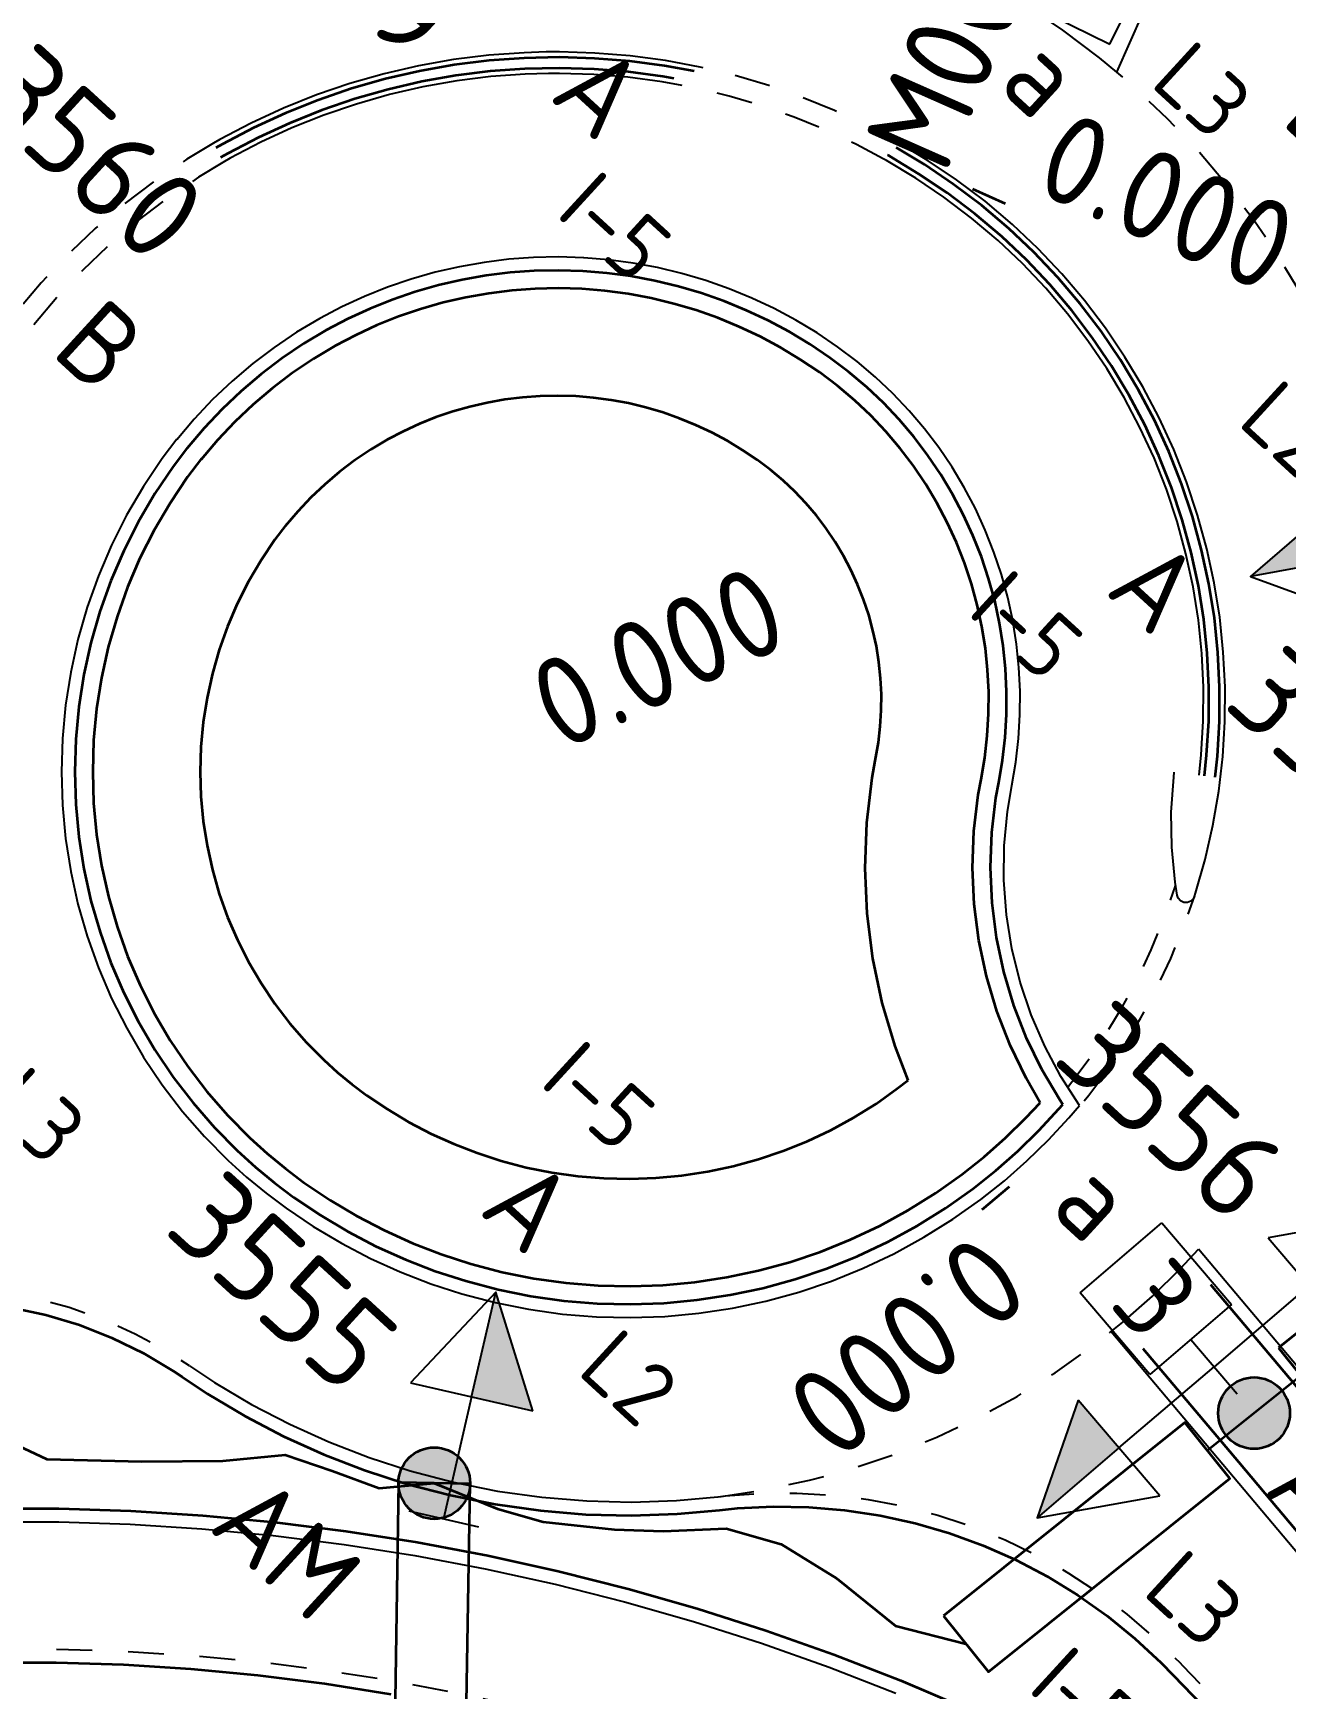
# Model space of a CAD drawing. Header units: metres. Extents: x 134219 to 139080, y 438661 to 444352.
# Drawn here: x 138283.62 to 138318.6, y 439237.72 to 439283.96 of the extents above; entities that cross this region are included whole.
import ezdxf
from ezdxf.enums import TextEntityAlignment as Align

# ---------------------------------------------------------------- set-up
doc = ezdxf.new("R2010")
doc.units = ezdxf.units.M
doc.linetypes.add('11strp', pattern=[2, 1, -1])
doc.linetypes.add('13strp', pattern=[4, 1, -3])
for name, color, linetype, lineweight in [('N-WE-KL-ET-T18', 1, 'Continuous', 18), ('N-WE-KL-ET-T25', 7, 'Continuous', 25), ('N-WE-KL-ET_LS_HULPSTUK_MOF-G', 10, 'Continuous', 35), ('N-WE-KL-ET_LS_OV_ARMATUUR-S', 7, 'Continuous', 25), ('N-WE-KL-ET_LS_OV_ARMATUUR-T18', 1, 'Continuous', 25), ('N-WE-KL-ET_LS_OV_KABEL-G', 10, 'KL-LS-OV-N', 35), ('N-WE-KL-ET_LS_OV_MANTELBUIS-G', 10, 'Continuous', 35), ('N-WE-VW-BEWEGWIJZERING_DRAAGCONSTRUCTIE_PORTAAL-S', 7, 'Continuous', 25), ('Utd-ondergr-nw', 8, '13strp', 35)]:
    doc.layers.add(name, color=color, linetype=linetype, lineweight=lineweight)
doc.layers.add('N-WE-KL-ET_LS_OV_ARMATUUR-T25', color=2, linetype='Continuous')
doc.layers.add('Utd-weg-nw', color=8, linetype='Continuous')
doc.styles.add('alm a2ee v011$0$rtw_iso', font='NLCS-ISO.ttf')
doc.styles.add('ISO18', font='NLCS-ISO.ttf')
doc.styles.add('ISO25', font='NLCS-ISO.ttf')
doc.styles.add('NLCS-ISO', font='NLCS-ISO.ttf')
doc.linetypes.add('KL-LS-OV-N', pattern='A,4,-1,[103,NLCS.SHX,S=0.75,R=0,X=0,Y=0],-1,4,-1.5,["0V",Standard,S=1,R=0,X=0,Y=-0.5],-3', length=14.5)

# ---------------------------------------------------------------- blocks, each defined once
blk = doc.blocks.new('SKL-ET_OV_ARMATUUR_HD_NATRIUM_1x150W-SO (3)')
for points in [[(3.493, -1.757), (6.493, 0), (3.493, 1.757)], [(3.493, 1.757), (3.493, -1.757)], [(0, 1), (0, -1)], [(3.493, 0), (0, 0)], [(3.493, 0), (6.493, 0)]]:
    blk.add_lwpolyline(points)
blk.add_solid([(3.493, 0), (3.493, -1.757), (6.493, 0)])
at = {"layer": 'N-WE-KL-ET-T18', "linetype": 'ByBlock', "style": 'NLCS-ISO'}
blk.add_attdef('GROEPSNUMMER', text='', height=1.8, dxfattribs=at).set_placement((-2, -4), align=Align.RIGHT)
blk.add_attdef('FASE-AANSLUITING', (10, -4), '', height=1.8, dxfattribs=at)
at = {"layer": 'N-WE-KL-ET-T18', "linetype": 'ByBlock', "style": 'NLCS-ISO', "flags": 1}
for tag, p in [('TYPE_ARMATUUR', (7.765, -13.456)), ('TYPE_FABRIKAAT', (7.765, -17.24)), ('VERMOGEN_LAMP', (7.765, -21.025)), ('SPIEGELSTAND', (7.765, -24.809)), ('HOOGTE_LICHTMAST', (7.765, -28.594)), ('UITLEGGERHOEK', (7.765, -32.378)), ('TYPE_LICHTMAST', (7.765, -36.163)), ('BOTSVRIENDELIJK', (7.765, -39.947)), ('POSITIE_LICHTMAST', (7.765, -43.732)), ('KABELAANSLUITING', (7.765, -47.516)), ('VOEDINGSPUNT', (7.765, -51.301))]:
    blk.add_attdef(tag, p, '', height=1.8, dxfattribs=at)
at = {"layer": 'N-WE-KL-ET-T25', "linetype": 'ByBlock', "style": 'NLCS-ISO'}
blk.add_attdef('MASTNUMMER', text='', height=2.5, dxfattribs=at).set_placement((4, 4.31), align=Align.MIDDLE)
at = {"layer": 'N-WE-KL-ET-T25', "linetype": 'ByBlock', "style": 'NLCS-ISO', "flags": 1}
blk.add_attdef('TYPE_SYMBOOL', (7.765, -10.056), '', height=2.5, dxfattribs=at)
blk = doc.blocks.new('SVW-VERKEERSTEKENS_MAST-SO (1)')
for p, q in [((1, 1.5), (1, -1.5)), ((4, 1.5), (1, 1.5)), ((4, -1.5), (4, 1.5)), ((1, -1.5), (4, -1.5))]:
    blk.add_line(p, q)
at = {"layer": 'N-WE-KL-ET_LS_OV_ARMATUUR-T18', "style": 'ISO18', "flags": 1}
for tag, p in [('OMSCHRIJVING_LEGENDA', (2.5, -8.181)), ('MASTNUMMER', (2.5, -11.965)), ('TYPE_ARMATUUR', (2.5, -15.75)), ('VERMOGEN_LAMP', (2.5, -19.534)), ('VOEDINGSPUNT', (2.5, -23.319)), ('GROEPSNUMMER', (2.5, -27.103)), ('OVERIGE_OPMERKING(EN)_1', (2.5, -30.888)), ('OVERIGE_OPMERKING(EN)_2', (2.5, -34.672))]:
    blk.add_attdef(tag, p, '', height=1.8, dxfattribs=at)
at = {"layer": 'N-WE-KL-ET_LS_OV_ARMATUUR-T25', "style": 'ISO25'}
blk.add_attdef('TYPE_SYMBOOL', (2.5, 4.231), '', height=2.25, dxfattribs=at)
blk.add_attdef('AANTAL_ARMATUREN', text='', height=2.25, dxfattribs=at).set_placement((2.5, 0), align=Align.MIDDLE_CENTER)
blk = doc.blocks.new('SKL-ET_OV_ARMATUUR_HD_NATRIUM_2x150W-SO (2)')
for points in [[(-3.493, 1.757), (-6.493, 0), (-3.493, -1.757)], [(-3.493, -1.757), (-3.493, 1.757)], [(3.493, -1.757), (6.493, 0), (3.493, 1.757)], [(3.493, 1.757), (3.493, -1.757)], [(0, 1), (0, -1)], [(-3.493, 0), (-6.493, 0)], [(-3.493, 0), (0, 0)], [(3.493, 0), (0, 0)], [(3.493, 0), (6.493, 0)]]:
    blk.add_lwpolyline(points)
for points in [[(-3.493, 0), (-3.493, 1.757), (-6.493, 0)], [(3.493, 0), (3.493, -1.757), (6.493, 0)]]:
    blk.add_solid(points)
at = {"layer": 'N-WE-KL-ET_LS_OV_ARMATUUR-T18', "flags": 1}
for tag, p, style in [('TYPE_ARMATUUR', (3.075, -6.821), 'NLCS-ISO'), ('VERMOGEN_LAMP', (3.075, -10.606), 'NLCS-ISO'), ('SPIEGELSTAND', (3.075, -14.39), 'NLCS-ISO'), ('HOOGTE_LICHTMAST', (3.075, -18.175), 'NLCS-ISO'), ('UITLEGGERHOEK', (3.075, -21.959), 'NLCS-ISO'), ('TYPE_LICHTMAST', (3.075, -25.744), 'NLCS-ISO'), ('BOTSVRIENDELIJK', (3.075, -29.528), 'NLCS-ISO'), ('POSITIE_LICHTMAST', (3.075, -33.313), 'NLCS-ISO'), ('KABELAANSLUITNG', (3.075, -37.097), 'NLCS-ISO'), ('VOEDINGSPUNT', (3.075, -48.451), 'NLCS-ISO'), ('OVERIGE_OPMERKING(EN)_1', (3.075, -56.453), 'ISO18'), ('OVERIGE_OPMERKING(EN)_2', (3.075, -60.238), 'ISO18')]:
    blk.add_attdef(tag, p, '', height=1.8, dxfattribs=dict(at, style=style))
at = {"layer": 'N-WE-KL-ET_LS_OV_ARMATUUR-T18', "style": 'NLCS-ISO'}
for tag, p in [('FASE-AANSLUITING_1', (3.075, -40.882)), ('FASE-AANSLUITING_2', (3.075, -44.666)), ('GROEPSNUMMER', (3.075, -52.235))]:
    blk.add_attdef(tag, p, '', height=1.8, dxfattribs=at)
at = {"layer": 'N-WE-KL-ET_LS_OV_ARMATUUR-T25', "style": 'NLCS-ISO'}
for tag, p, height in [('MASTNUMMER', (3.075, 7.391), 2.5), ('TYPE_SYMBOOL', (3.075, 3.606), 2.25)]:
    blk.add_attdef(tag, p, '', height=height, dxfattribs=at)
blk = doc.blocks.new('SKL-ET_OV_ARMATUUR_HD_NATRIUM_1x150W-SO (4)')
for p, q in [((6.493, 0), (3.493, 1.757)), ((3.493, -1.757), (6.493, 0))]:
    blk.add_line(p, q)
for points in [[(3.493, 1.757), (3.493, -1.757)], [(0, 1), (0, -1)], [(3.493, 0), (0, 0)], [(3.493, 0), (6.493, 0)]]:
    blk.add_lwpolyline(points)
blk.add_solid([(3.493, 0), (3.493, -1.757), (6.493, 0)])
at = {"layer": 'N-WE-KL-ET_LS_OV_ARMATUUR-T18', "style": 'ISO18', "flags": 1}
for tag, p in [('TYPE_ARMATUUR', (3.075, -6.821)), ('VERMOGEN_LAMP', (3.075, -10.606)), ('SPIEGELSTAND', (3.075, -14.39)), ('HOOGTE_LICHTMAST', (3.075, -18.175)), ('UITLEGGERHOEK', (3.075, -21.959)), ('TYPE_LICHTMAST', (3.075, -25.744)), ('BOTSVRIENDELIJK', (3.075, -29.528)), ('POSITIE_LICHTMAST', (3.075, -33.313)), ('KABELAANSLUITNG', (3.075, -37.097)), ('VOEDINGSPUNT', (3.075, -44.666)), ('GROEPSNUMMER', (3.075, -48.451)), ('OVERIGE_OPMERKING(EN)_2', (3.075, -56.02))]:
    blk.add_attdef(tag, p, '', height=1.8, dxfattribs=at)
at = {"layer": 'N-WE-KL-ET_LS_OV_ARMATUUR-T18', "style": 'ISO18'}
for tag, p in [('FASE-AANSLUITING_1', (3.075, -40.882)), ('OVERIGE_OPMERKING(EN)_1', (3.075, -52.235))]:
    blk.add_attdef(tag, p, '', height=1.8, dxfattribs=at)
at = {"layer": 'N-WE-KL-ET_LS_OV_ARMATUUR-T25', "style": 'ISO25'}
for tag, p, height in [('MASTNUMMER', (3.075, 7.391), 2.5), ('TYPE_SYMBOOL', (3.075, 3.606), 2.25)]:
    blk.add_attdef(tag, p, '', height=height, dxfattribs=at)
blk = doc.blocks.new('SKL-ET_HULP_MOF_AFDEKMOF_SO')
at = {"ltscale": 10}
h = blk.add_hatch(color=256, dxfattribs=at)
edge = h.paths.add_edge_path()
edge.add_arc((0, 0), 1, 0, 360)
blk.add_circle((0, 0), 1)
at = {"layer": 'N-WE-KL-ET-T18', "style": 'NLCS-ISO', "flags": 1}
for tag, p in [('OMSCHRIJVING_LEGENDA', (0, -8.431)), ('LOCATIE', (0, -12.215)), ('MASTNUMMER', (0, -16)), ('VAN', (0, -19.784)), ('NAAR', (0, -23.569)), ('AFTAKKING', (0, -27.353)), ('VOEDINGSPUNT', (0, -31.138)), ('GROEPSNUMMER', (0, -34.922)), ('POSITIE_X', (0, -38.707)), ('POSITIE_Y', (0, -42.491)), ('OVERIGE_OPMERKING(EN)_2', (0, -50.06))]:
    blk.add_attdef(tag, p, '', height=1.8, dxfattribs=at)
at = {"layer": 'N-WE-KL-ET-T18', "style": 'NLCS-ISO'}
blk.add_attdef('OVERIGE_OPMERKING(EN)_1', (0, -46.276), '', height=1.8, dxfattribs=at)
at = {"layer": 'N-WE-KL-ET-T25', "style": 'NLCS-ISO'}
blk.add_attdef('SOORT_MOF', (0, 2.715), '', height=2.25, dxfattribs=at)

msp = doc.modelspace()

# ---------------------------------------------------------------- linework, layer by layer
at = {"layer": 'N-WE-KL-ET_LS_OV_KABEL-G', "flags": 128}
msp.add_lwpolyline([(138319.021, 439246.47), (138316.411, 439244.38)], dxfattribs=at)
at = {"layer": 'N-WE-KL-ET_LS_OV_KABEL-G', "elevation": 5.746, "flags": 128}
msp.add_lwpolyline([(138282.546, 439245.209), (138283.194, 439244.522), (138284, 439244.142), (138286.65, 439244.075), (138288.919, 439244.089), (138290.652, 439244.263), (138291.968, 439243.816), (138293.284, 439243.327), (138294.821, 439243.467), (138296.591, 439242.753), (138297.866, 439242.389), (138299.854, 439242.174), (138301.212, 439242.125), (138302.972, 439242.202), (138304.505, 439241.767), (138306.065, 439240.808), (138307.701, 439239.484), (138309.67, 439238.983)], dxfattribs=at)
at = {"layer": 'N-WE-KL-ET_LS_OV_MANTELBUIS-G', "linetype": 'Continuous'}
for points in [[(138318.396, 439247.251), (138319.646, 439245.689), (138329.668, 439253.714), (138328.418, 439255.275)], [(138309.045, 439239.763), (138310.295, 439238.202), (138317.036, 439243.599), (138315.786, 439245.161)], [(138293.715, 439236.811), (138295.714, 439236.779), (138295.82, 439243.451), (138293.821, 439243.483)]]:
    msp.add_lwpolyline(points, close=True, dxfattribs=at)
at = {"layer": 'Utd-ondergr-nw', "color": 7, "linetype": 'Continuous'}
for p, q in [((138309.849, 439279.61), (138310.764, 439279.205)), ((138310.876, 439251.746), (138310.111, 439251.101))]:
    msp.add_line(p, q, dxfattribs=at)
at = {"layer": 'Utd-ondergr-nw', "linetype": 'Continuous', "flags": 128}
for points in [[(138302.079, 439282.895), (138301.253, 439283.046), (138300.279, 439283.177), (138299.3, 439283.257), (138298.317, 439283.286), (138297.335, 439283.266), (138296.355, 439283.194), (138295.38, 439283.073), (138294.412, 439282.902), (138293.454, 439282.681), (138292.509, 439282.411), (138291.58, 439282.093), (138290.667, 439281.728), (138289.775, 439281.316), (138288.905, 439280.859), (138288.722, 439280.756)], [(138301.51, 439282.699), (138301.206, 439282.75), (138300.247, 439282.878), (138299.283, 439282.957), (138298.316, 439282.986), (138297.349, 439282.966), (138296.384, 439282.896), (138295.424, 439282.776), (138294.472, 439282.608), (138293.529, 439282.39), (138292.599, 439282.125), (138291.684, 439281.812), (138290.786, 439281.452), (138289.907, 439281.047), (138289.051, 439280.598), (138288.85, 439280.484)], [(138316.332, 439263.224), (138316.392, 439263.799), (138316.449, 439264.747), (138316.455, 439265.697), (138316.408, 439266.645), (138316.31, 439267.59), (138316.161, 439268.528), (138315.96, 439269.456), (138315.709, 439270.372), (138315.409, 439271.273), (138315.06, 439272.156), (138314.663, 439273.019), (138314.22, 439273.859), (138313.732, 439274.673), (138313.199, 439275.46), (138312.625, 439276.216), (138312.011, 439276.94), (138311.357, 439277.63), (138310.668, 439278.283), (138309.922, 439278.913), (138309.143, 439279.502), (138308.348, 439280.037), (138307.527, 439280.531), (138307.481, 439280.557)], [(138316.63, 439263.188), (138316.691, 439263.773), (138316.749, 439264.737), (138316.755, 439265.703), (138316.707, 439266.668), (138316.607, 439267.629), (138316.455, 439268.583), (138316.252, 439269.527), (138315.996, 439270.459), (138315.691, 439271.375), (138315.336, 439272.274), (138314.932, 439273.152), (138314.481, 439274.006), (138313.985, 439274.835), (138313.443, 439275.635), (138312.859, 439276.404), (138312.234, 439277.141), (138311.57, 439277.842), (138310.868, 439278.506), (138310.11, 439279.148), (138309.317, 439279.746), (138308.509, 439280.29), (138307.719, 439280.767)], [(138312.371, 439254.046), (138312.287, 439254.173), (138311.788, 439255.016), (138311.36, 439255.896), (138311.004, 439256.809), (138310.725, 439257.748), (138310.522, 439258.706), (138310.399, 439259.678), (138310.355, 439260.657), (138310.392, 439261.636), (138310.508, 439262.608), (138310.584, 439263.035), (138310.69, 439263.656), (138310.764, 439264.293), (138310.802, 439264.933), (138310.806, 439265.574), (138310.775, 439266.215), (138310.708, 439266.853), (138310.607, 439267.486), (138310.472, 439268.113), (138310.303, 439268.732), (138310.1, 439269.34), (138309.864, 439269.937), (138309.596, 439270.519), (138309.297, 439271.087), (138308.967, 439271.637), (138308.608, 439272.168), (138308.22, 439272.679), (138307.805, 439273.168), (138307.364, 439273.633), (138306.898, 439274.074), (138306.394, 439274.5), (138305.868, 439274.897), (138305.312, 439275.272), (138304.737, 439275.618), (138304.146, 439275.934), (138303.539, 439276.22), (138302.919, 439276.474), (138302.286, 439276.697), (138301.637, 439276.889), (138300.978, 439277.047), (138300.313, 439277.171), (138299.642, 439277.261), (138298.967, 439277.316), (138298.29, 439277.336), (138297.613, 439277.322), (138296.938, 439277.273), (138296.266, 439277.189), (138295.6, 439277.071), (138294.94, 439276.919), (138294.289, 439276.733), (138293.648, 439276.514), (138293.02, 439276.263), (138292.405, 439275.979), (138291.806, 439275.664), (138291.177, 439275.29), (138290.57, 439274.881), (138289.986, 439274.439), (138289.428, 439273.966), (138288.897, 439273.462), (138288.395, 439272.929), (138287.923, 439272.37)], [(138311.746, 439254.092), (138311.348, 439254.779), (138310.901, 439255.696), (138310.531, 439256.647), (138310.24, 439257.625), (138310.029, 439258.623), (138309.901, 439259.635), (138309.855, 439260.655), (138309.893, 439261.674), (138310.014, 439262.688), (138310.092, 439263.122), (138310.195, 439263.727), (138310.266, 439264.337), (138310.303, 439264.95), (138310.306, 439265.564), (138310.276, 439266.177), (138310.213, 439266.788), (138310.116, 439267.394), (138309.986, 439267.994), (138309.824, 439268.587), (138309.63, 439269.169), (138309.404, 439269.74), (138309.148, 439270.298), (138308.861, 439270.841), (138308.545, 439271.368), (138308.201, 439271.877), (138307.83, 439272.366), (138307.433, 439272.834), (138307.01, 439273.28), (138306.564, 439273.702), (138306.082, 439274.11), (138305.578, 439274.49), (138305.043, 439274.85), (138304.49, 439275.183), (138303.921, 439275.487), (138303.338, 439275.762), (138302.741, 439276.007), (138302.132, 439276.221), (138301.507, 439276.406), (138300.874, 439276.558), (138300.234, 439276.677), (138299.588, 439276.764), (138298.939, 439276.817), (138298.288, 439276.836), (138297.637, 439276.823), (138296.987, 439276.776), (138296.341, 439276.695), (138295.699, 439276.581), (138295.065, 439276.435), (138294.438, 439276.256), (138293.822, 439276.046), (138293.217, 439275.804), (138292.626, 439275.531), (138292.049, 439275.228), (138291.444, 439274.868), (138290.86, 439274.474), (138290.299, 439274.049), (138289.762, 439273.594), (138289.251, 439273.109), (138288.768, 439272.597), (138288.314, 439272.058)], [(138308.055, 439254.722), (138307.694, 439255.674), (138307.332, 439256.886), (138307.071, 439258.124), (138306.912, 439259.379), (138306.855, 439260.643), (138306.902, 439261.908), (138307.052, 439263.164), (138307.137, 439263.641), (138307.225, 439264.151), (138307.277, 439264.599), (138307.304, 439265.048), (138307.307, 439265.499), (138307.285, 439265.949), (138307.238, 439266.397), (138307.167, 439266.841), (138307.072, 439267.281), (138306.953, 439267.716), (138306.811, 439268.143), (138306.645, 439268.562), (138306.457, 439268.971), (138306.247, 439269.369), (138306.015, 439269.756), (138305.763, 439270.129), (138305.491, 439270.487), (138305.199, 439270.831), (138304.89, 439271.158), (138304.563, 439271.467), (138304.209, 439271.766), (138303.835, 439272.048), (138303.431, 439272.32), (138303.009, 439272.574), (138302.575, 439272.807), (138302.129, 439273.016), (138301.673, 439273.203), (138301.209, 439273.367), (138300.732, 439273.508), (138300.248, 439273.624), (138299.76, 439273.715), (138299.267, 439273.781), (138298.771, 439273.821), (138298.274, 439273.836), (138297.777, 439273.826), (138297.281, 439273.79), (138296.788, 439273.729), (138296.298, 439273.642), (138295.814, 439273.53), (138295.336, 439273.394), (138294.865, 439273.233), (138294.404, 439273.048), (138293.952, 439272.84), (138293.512, 439272.609), (138293.05, 439272.334), (138292.604, 439272.033), (138292.176, 439271.709), (138291.766, 439271.361), (138291.376, 439270.991), (138291.007, 439270.6), (138290.661, 439270.189)], [(138287.928, 439272.394), (138287.526, 439271.86), (138287.018, 439271.105), (138286.558, 439270.32), (138286.148, 439269.507), (138285.789, 439268.67), (138285.484, 439267.813), (138285.232, 439266.938), (138285.035, 439266.05), (138284.894, 439265.151), (138284.809, 439264.244), (138284.781, 439263.335), (138284.809, 439262.425), (138284.894, 439261.519), (138285.036, 439260.62), (138285.233, 439259.731), (138285.485, 439258.856), (138285.791, 439257.999), (138286.15, 439257.163), (138286.56, 439256.35), (138287.02, 439255.565), (138287.528, 439254.81), (138288.083, 439254.088), (138288.681, 439253.402), (138289.32, 439252.754), (138289.826, 439252.295), (138290.354, 439251.859), (138290.9, 439251.449), (138291.642, 439250.951), (138292.41, 439250.494), (138293.202, 439250.081), (138294.016, 439249.713), (138294.849, 439249.39), (138295.699, 439249.115), (138296.601, 439248.878), (138297.516, 439248.695), (138298.439, 439248.564), (138299.369, 439248.488), (138300.301, 439248.466), (138301.233, 439248.498), (138302.162, 439248.584), (138303.084, 439248.725), (138303.997, 439248.918), (138304.896, 439249.165), (138305.78, 439249.463), (138306.645, 439249.812), (138307.488, 439250.211), (138308.307, 439250.658), (138309.098, 439251.152), (138309.859, 439251.691), (138310.502, 439252.202), (138311.118, 439252.744), (138311.705, 439253.318), (138312.262, 439253.92), (138312.371, 439254.046)], [(138288.32, 439272.084), (138287.932, 439271.569), (138287.441, 439270.839), (138286.997, 439270.081), (138286.601, 439269.296), (138286.255, 439268.488), (138285.96, 439267.66), (138285.716, 439266.815), (138285.526, 439265.957), (138285.39, 439265.088), (138285.308, 439264.213), (138285.281, 439263.335), (138285.308, 439262.456), (138285.391, 439261.581), (138285.527, 439260.713), (138285.718, 439259.854), (138285.961, 439259.01), (138286.257, 439258.182), (138286.603, 439257.374), (138286.999, 439256.589), (138287.444, 439255.831), (138287.934, 439255.102), (138288.47, 439254.404), (138289.047, 439253.742), (138289.665, 439253.116), (138290.154, 439252.673), (138290.663, 439252.252), (138291.191, 439251.856), (138291.909, 439251.373), (138292.653, 439250.931), (138293.421, 439250.531), (138294.209, 439250.174), (138295.016, 439249.862), (138295.84, 439249.595), (138296.714, 439249.365), (138297.6, 439249.187), (138298.495, 439249.061), (138299.395, 439248.987), (138300.299, 439248.966), (138301.202, 439248.997), (138302.101, 439249.081), (138302.995, 439249.217), (138303.879, 439249.404), (138304.75, 439249.643), (138305.607, 439249.932), (138306.445, 439250.27), (138307.261, 439250.656), (138308.054, 439251.09), (138308.821, 439251.568), (138309.558, 439252.091), (138310.181, 439252.585), (138310.778, 439253.111), (138311.346, 439253.666), (138311.746, 439254.092)], [(138290.674, 439270.223), (138290.368, 439269.818), (138289.982, 439269.244), (138289.632, 439268.646), (138289.32, 439268.028), (138289.048, 439267.392), (138288.815, 439266.741), (138288.624, 439266.075), (138288.474, 439265.4), (138288.367, 439264.716), (138288.302, 439264.027), (138288.281, 439263.335), (138288.303, 439262.643), (138288.367, 439261.954), (138288.475, 439261.271), (138288.625, 439260.595), (138288.816, 439259.93), (138289.049, 439259.278), (138289.322, 439258.642), (138289.634, 439258.024), (138289.984, 439257.427), (138290.37, 439256.853), (138290.791, 439256.304), (138291.246, 439255.782), (138291.733, 439255.29), (138292.117, 439254.941), (138292.518, 439254.61), (138292.937, 439254.296), (138293.514, 439253.908), (138294.114, 439253.551), (138294.733, 439253.228), (138295.369, 439252.94), (138296.021, 439252.689), (138296.685, 439252.473), (138297.39, 439252.288), (138298.105, 439252.145), (138298.827, 439252.043), (138299.554, 439251.983), (138300.282, 439251.966), (138301.011, 439251.991), (138301.737, 439252.059), (138302.458, 439252.168), (138303.171, 439252.319), (138303.874, 439252.512), (138304.565, 439252.745), (138305.241, 439253.018), (138305.9, 439253.33), (138306.54, 439253.679), (138307.158, 439254.065), (138307.753, 439254.487), (138308.055, 439254.722)], [(138328.62, 439234.628), (138325.4, 439238.453), (138322.18, 439242.278), (138318.96, 439246.103), (138316.511, 439249.011)], [(138234.182, 439228.387), (138237.809, 439230.076), (138239.078, 439230.667), (138244.559, 439233.22), (138248.147, 439234.891), (138257.215, 439239.115), (138260.175, 439240.494), (138266.283, 439243.339), (138275.499, 439247.267), (138276.263, 439247.592), (138276.291, 439247.604), (138277.208, 439247.949), (138278.15, 439248.217), (138279.111, 439248.408), (138280.084, 439248.52), (138281.063, 439248.552), (138282.041, 439248.505), (138283.012, 439248.377), (138283.97, 439248.171), (138284.908, 439247.888), (138285.819, 439247.528), (138286.698, 439247.096), (138287.539, 439246.594), (138287.776, 439246.434)], [(138314.612, 439247.23), (138317.278, 439244.063), (138323.718, 439236.413), (138330.159, 439228.763), (138336.599, 439221.113), (138339.819, 439217.288)], [(138287.776, 439246.434), (138288.487, 439245.965), (138289.537, 439245.341), (138290.621, 439244.776), (138291.734, 439244.272), (138292.874, 439243.831), (138294.037, 439243.454), (138295.271, 439243.13), (138296.522, 439242.879), (138297.786, 439242.701), (138299.058, 439242.596), (138300.333, 439242.566), (138301.608, 439242.61), (138302.782, 439242.717)], [(138282.326, 439242.764), (138284.338, 439242.761), (138286.348, 439242.695), (138288.356, 439242.568), (138290.358, 439242.38), (138292.354, 439242.129), (138294.341, 439241.818), (138296.318, 439241.445), (138298.282, 439241.012), (138300.232, 439240.519), (138302.166, 439239.966), (138304.082, 439239.353), (138305.978, 439238.682), (138307.853, 439237.953), (138309.705, 439237.167)], [(138302.782, 439242.717), (138303.287, 439242.767), (138304.286, 439242.818), (138305.285, 439242.801), (138306.282, 439242.718), (138307.27, 439242.569), (138308.247, 439242.354), (138309.207, 439242.075), (138310.146, 439241.732), (138311.06, 439241.328), (138311.946, 439240.863), (138312.798, 439240.341), (138313.614, 439239.763), (138314.389, 439239.132), (138315.121, 439238.45), (138315.458, 439238.104), (138320.065, 439233.338), (138326.984, 439226.091), (138327.57, 439225.43)], [(138271.75, 439237.376), (138274.199, 439237.793), (138276.294, 439238.07), (138276.76, 439238.127), (138278.631, 439238.297), (138280.507, 439238.41), (138282.385, 439238.464), (138284.265, 439238.461), (138286.143, 439238.4), (138288.018, 439238.282), (138289.889, 439238.105), (138291.754, 439237.872), (138293.61, 439237.58)]]:
    msp.add_lwpolyline(points, dxfattribs=at)
at = {"layer": 'Utd-weg-nw', "linetype": 'Continuous', "flags": 128}
for points in [[(138313.888, 439282.87), (138316.066, 439287.794)], [(138313.888, 439282.87), (138313.403, 439283.268), (138312.374, 439284.045), (138311.344, 439284.738), (138310.773, 439285.092)], [(138302.335, 439282.994), (138302.25, 439283.013), (138301.277, 439283.194), (138300.295, 439283.326), (138299.308, 439283.406), (138298.318, 439283.436), (138297.949, 439283.435), (138297.328, 439283.415), (138296.34, 439283.344), (138295.357, 439283.221), (138294.382, 439283.049), (138293.417, 439282.826), (138292.465, 439282.554), (138291.527, 439282.234), (138290.608, 439281.866), (138289.709, 439281.451), (138288.832, 439280.99), (138288.658, 439280.892)], [(138301.187, 439282.601), (138301.182, 439282.602), (138300.231, 439282.729), (138299.274, 439282.807), (138298.315, 439282.836), (138298.008, 439282.835), (138297.356, 439282.816), (138296.399, 439282.747), (138295.447, 439282.628), (138294.502, 439282.461), (138293.567, 439282.245), (138292.644, 439281.982), (138291.736, 439281.671), (138290.845, 439281.315), (138289.974, 439280.913), (138289.124, 439280.467), (138288.914, 439280.348)], [(138316.052, 439259.855), (138316.08, 439259.945), (138316.348, 439260.882), (138316.564, 439261.831), (138316.729, 439262.792), (138316.84, 439263.76), (138316.899, 439264.732), (138316.905, 439265.706), (138316.857, 439266.679), (138316.756, 439267.648), (138316.603, 439268.611), (138316.397, 439269.563), (138316.14, 439270.503), (138315.832, 439271.427), (138315.474, 439272.333), (138315.067, 439273.218), (138314.612, 439274.08), (138314.111, 439274.915), (138313.565, 439275.722), (138312.976, 439276.498), (138312.346, 439277.241), (138311.676, 439277.948), (138310.968, 439278.618), (138310.203, 439279.265), (138309.404, 439279.868), (138308.59, 439280.416), (138307.835, 439280.873)], [(138316.183, 439263.242), (138316.243, 439263.812), (138316.299, 439264.752), (138316.305, 439265.693), (138316.259, 439266.634), (138316.161, 439267.57), (138316.013, 439268.5), (138315.814, 439269.42), (138315.566, 439270.328), (138315.268, 439271.222), (138314.922, 439272.097), (138314.529, 439272.953), (138314.089, 439273.785), (138313.605, 439274.593), (138313.078, 439275.373), (138312.508, 439276.123), (138311.899, 439276.84), (138311.251, 439277.524), (138310.568, 439278.171), (138309.829, 439278.796), (138309.056, 439279.379), (138308.267, 439279.91), (138307.453, 439280.401), (138307.359, 439280.454)], [(138312.84, 439254.019), (138312.322, 439254.821), (138311.869, 439255.669), (138311.488, 439256.551), (138311.182, 439257.462), (138310.953, 439258.395), (138310.802, 439259.344), (138310.731, 439260.303), (138310.739, 439261.264), (138310.828, 439262.221), (138310.949, 439262.944), (138310.95, 439262.95), (138311.061, 439263.603), (138311.137, 439264.26), (138311.177, 439264.921), (138311.181, 439265.583), (138311.148, 439266.244), (138311.08, 439266.902), (138310.976, 439267.555), (138310.836, 439268.202), (138310.661, 439268.841), (138310.452, 439269.469), (138310.209, 439270.084), (138309.932, 439270.685), (138309.624, 439271.271), (138309.283, 439271.838), (138308.912, 439272.386), (138308.512, 439272.914), (138308.084, 439273.418), (138307.629, 439273.899), (138307.148, 439274.353), (138306.629, 439274.793), (138306.085, 439275.203), (138305.513, 439275.588), (138304.922, 439275.944), (138304.314, 439276.269), (138303.69, 439276.563), (138303.052, 439276.825), (138302.401, 439277.054), (138301.734, 439277.251), (138301.057, 439277.414), (138300.372, 439277.541), (138299.682, 439277.634), (138298.996, 439277.69), (138298.988, 439277.69), (138298.292, 439277.711), (138297.596, 439277.697), (138296.901, 439277.646), (138296.21, 439277.56), (138295.525, 439277.439), (138294.846, 439277.282), (138294.177, 439277.091), (138293.518, 439276.866), (138292.872, 439276.607), (138292.239, 439276.316), (138291.623, 439275.992), (138290.976, 439275.607), (138290.352, 439275.186), (138289.751, 439274.732), (138289.178, 439274.245), (138288.631, 439273.727), (138288.115, 439273.179), (138287.63, 439272.604)], [(138287.633, 439272.626), (138287.221, 439272.079), (138286.7, 439271.304), (138286.229, 439270.499), (138285.808, 439269.665), (138285.44, 439268.807), (138285.127, 439267.928), (138284.868, 439267.031), (138284.666, 439266.119), (138284.522, 439265.197), (138284.435, 439264.268), (138284.406, 439263.335), (138284.435, 439262.401), (138284.522, 439261.472), (138284.667, 439260.55), (138284.87, 439259.638), (138285.128, 439258.741), (138285.442, 439257.862), (138285.81, 439257.004), (138286.231, 439256.171), (138286.703, 439255.365), (138287.224, 439254.591), (138287.792, 439253.85), (138288.406, 439253.147), (138289.062, 439252.482), (138289.581, 439252.011), (138290.122, 439251.565), (138290.683, 439251.144), (138291.441, 439250.634), (138292.227, 439250.167), (138293.038, 439249.744), (138293.871, 439249.367), (138294.724, 439249.037), (138295.593, 439248.755), (138296.517, 439248.513), (138297.453, 439248.325), (138298.398, 439248.192), (138299.349, 439248.114), (138300.303, 439248.091), (138301.257, 439248.124), (138302.208, 439248.212), (138303.151, 439248.356), (138304.085, 439248.554), (138305.006, 439248.806), (138305.91, 439249.111), (138306.795, 439249.468), (138307.658, 439249.877), (138308.496, 439250.334), (138309.306, 439250.84), (138310.085, 439251.392), (138310.742, 439251.914), (138311.373, 439252.469), (138311.974, 439253.056), (138312.544, 439253.673), (138312.84, 439254.019)], [(138315.567, 439259.89), (138315.512, 439260.253), (138315.419, 439261.228), (138315.405, 439262.207), (138315.472, 439263.184), (138315.488, 439263.326)], [(138316.052, 439259.855), (138316.019, 439259.789), (138315.948, 439259.721), (138315.855, 439259.685), (138315.756, 439259.688), (138315.665, 439259.73), (138315.599, 439259.804), (138315.567, 439259.89)], [(138313.726, 439247.7), (138314.047, 439247.964), (138314.875, 439248.694), (138315.665, 439249.465), (138316.168, 439250.001)], [(138328.907, 439234.869), (138325.687, 439238.694), (138322.467, 439242.519), (138319.247, 439246.344), (138316.168, 439250.001)], [(138313.726, 439247.7), (138316.991, 439243.822), (138323.431, 439236.172), (138329.872, 439228.522), (138336.312, 439220.872), (138339.532, 439217.047)], [(138287.989, 439246.743), (138288.687, 439246.282), (138289.72, 439245.668), (138290.785, 439245.113), (138291.879, 439244.618), (138293, 439244.184), (138294.143, 439243.814), (138295.356, 439243.496), (138296.585, 439243.248), (138297.827, 439243.073), (138299.077, 439242.971), (138300.331, 439242.941), (138301.585, 439242.984), (138302.739, 439243.089)], [(138282.332, 439242.389), (138284.331, 439242.386), (138286.33, 439242.321), (138288.326, 439242.194), (138290.317, 439242.007), (138292.302, 439241.758), (138294.278, 439241.448), (138296.243, 439241.078), (138298.196, 439240.647), (138300.135, 439240.157), (138302.058, 439239.607), (138303.963, 439238.998), (138305.848, 439238.331), (138307.712, 439237.606)]]:
    msp.add_lwpolyline(points, dxfattribs=at)
at = {"layer": 'Utd-weg-nw', "linetype": '11strp', "flags": 128}
for points in [[(138307.835, 439280.873), (138307.749, 439280.922), (138306.884, 439281.385), (138305.997, 439281.803), (138305.089, 439282.175), (138304.163, 439282.501), (138303.213, 439282.781), (138302.335, 439282.994)], [(138319.994, 439274.784), (138319.663, 439275.485), (138319.078, 439276.594), (138318.433, 439277.67), (138317.73, 439278.708), (138316.972, 439279.707), (138316.161, 439280.663), (138315.298, 439281.573), (138314.387, 439282.435), (138313.888, 439282.87)], [(138307.359, 439280.454), (138306.615, 439280.849), (138305.755, 439281.254), (138304.875, 439281.614), (138303.979, 439281.93), (138303.058, 439282.202), (138302.125, 439282.426), (138301.187, 439282.601)], [(138288.658, 439280.892), (138287.912, 439280.443), (138287.024, 439279.845), (138286.17, 439279.198), (138285.354, 439278.505), (138284.577, 439277.768), (138283.842, 439276.989), (138283.152, 439276.171)], [(138288.914, 439280.348), (138288.233, 439279.936), (138287.372, 439279.356), (138286.545, 439278.73), (138285.754, 439278.059), (138285.002, 439277.345), (138284.29, 439276.59), (138283.621, 439275.797)], [(138312.506, 439254.519), (138312.631, 439254.675), (138313.117, 439255.323), (138313.594, 439256.031), (138314.036, 439256.762), (138314.441, 439257.513), (138314.844, 439258.364), (138315.2, 439259.236), (138315.508, 439260.126), (138315.523, 439260.173)], [(138312.972, 439254.141), (138313.101, 439254.303), (138313.606, 439254.976), (138314.1, 439255.708), (138314.557, 439256.464), (138314.976, 439257.242), (138315.393, 439258.122), (138315.762, 439259.024), (138316.052, 439259.855)], [(138225.351, 439224.681), (138226.779, 439225.352), (138228.777, 439226.283), (138229.843, 439226.779), (138237.641, 439230.412), (138238.911, 439231.003), (138244.392, 439233.556), (138247.979, 439235.227), (138257.047, 439239.451), (138260.007, 439240.829), (138266.116, 439243.674), (138275.331, 439247.602), (138276.142, 439247.947), (138276.82, 439248.213), (138277.767, 439248.51), (138278.735, 439248.729), (138279.718, 439248.87), (138280.709, 439248.931), (138281.702, 439248.913), (138282.689, 439248.814), (138283.666, 439248.637), (138284.625, 439248.381), (138285.561, 439248.049), (138286.467, 439247.643), (138287.337, 439247.165), (138287.975, 439246.753)], [(138302.753, 439243.091), (138302.833, 439243.1), (138304.073, 439243.289), (138305.3, 439243.549), (138306.51, 439243.88), (138307.698, 439244.281), (138308.861, 439244.751), (138309.995, 439245.287), (138311.096, 439245.888), (138312.159, 439246.553), (138313.183, 439247.278), (138313.726, 439247.7)], [(138302.753, 439243.091), (138302.947, 439243.112), (138303.945, 439243.185), (138304.944, 439243.192), (138305.942, 439243.134), (138306.935, 439243.012), (138307.917, 439242.824), (138308.885, 439242.573), (138309.834, 439242.26), (138310.761, 439241.885), (138311.662, 439241.451), (138312.532, 439240.959), (138313.368, 439240.411), (138314.167, 439239.809), (138314.925, 439239.157), (138315.639, 439238.457), (138315.715, 439238.377), (138320.352, 439233.58), (138327.271, 439226.332), (138333.711, 439218.682), (138336.931, 439214.857)], [(138260.799, 439234.607), (138262.027, 439235.073), (138263.811, 439235.698), (138264.682, 439235.973), (138266.646, 439236.559), (138268.997, 439237.172), (138270.271, 439237.457), (138271.556, 439237.722), (138274.014, 439238.144), (138276.116, 439238.426), (138276.72, 439238.5), (138278.603, 439238.671), (138280.49, 439238.784), (138282.38, 439238.839), (138284.271, 439238.836), (138286.161, 439238.775), (138288.048, 439238.655), (138289.93, 439238.478), (138291.806, 439238.243), (138293.674, 439237.95), (138295.532, 439237.6), (138297.378, 439237.193), (138299.211, 439236.729), (138301.029, 439236.209), (138302.83, 439235.634), (138304.612, 439235.003), (138306.374, 439234.318), (138308.115, 439233.578), (138309.831, 439232.786), (138311.523, 439231.941), (138313.188, 439231.045), (138314.824, 439230.098), (138316.43, 439229.101), (138318.005, 439228.055), (138319.547, 439226.961), (138321.055, 439225.82), (138322.527, 439224.633), (138323.961, 439223.402), (138325.358, 439222.126), (138326.714, 439220.809), (138328.029, 439219.451), (138329.301, 439218.052), (138329.835, 439217.439), (138334.101, 439212.474)]]:
    msp.add_lwpolyline(points, dxfattribs=at)

# ---------------------------------------------------------------- block references
at = {"layer": 'N-WE-KL-ET_LS_HULPSTUK_MOF-G'}
ref = msp.add_blockref('SKL-ET_HULP_MOF_AFDEKMOF_SO', (138317.716, 439245.425), dxfattribs=at)
ref.add_attrib('SOORT_MOF', 'AM', (138317.932, 439243.236), dxfattribs={"layer": 'N-WE-KL-ET_LS_OV_ARMATUUR-T25', "height": 2.25, "rotation": 317.498, "style": 'ISO25'})
ref = msp.add_blockref('SKL-ET_HULP_MOF_AFDEKMOF_SO', (138294.821, 439243.467, 5.154), dxfattribs=at)
ref.add_attrib('SOORT_MOF', 'AM', (138288.471, 439242.206, 5.154), dxfattribs={"layer": 'N-WE-KL-ET_LS_OV_ARMATUUR-T25', "height": 2.25, "rotation": 317.498, "style": 'ISO25'})
at = {"layer": 'N-WE-KL-ET_LS_OV_ARMATUUR-S'}
ref = msp.add_blockref('SKL-ET_OV_ARMATUUR_HD_NATRIUM_2x150W-SO (2)', (138314.112, 439287.904, 6.869), dxfattribs=dict(at, rotation=333.7044028693422))
ref.add_attrib('MASTNUMMER', '3558', (138323.991, 439283.71, 6.869), dxfattribs={"layer": 'N-WE-KL-ET_LS_OV_ARMATUUR-T25', "height": 2.5, "rotation": 317.498, "style": 'ISO25'})
ref.add_attrib('TYPE_SYMBOOL', 'B', (138318.414, 439281.476, 6.869), dxfattribs={"layer": 'N-WE-KL-ET_LS_OV_ARMATUUR-T25', "height": 2.25, "rotation": 317.498, "style": 'ISO25'})
ref.add_attrib('FASE-AANSLUITING_1', 'L3', (138314.769, 439282.529, 6.869), dxfattribs={"layer": 'N-WE-KL-ET_LS_OV_ARMATUUR-T18', "height": 1.8, "rotation": 317.498, "style": 'ISO18'})
ref.add_attrib('FASE-AANSLUITING_2', 'L1', (138306.277, 439287.52, 6.869), dxfattribs={"layer": 'N-WE-KL-ET_LS_OV_ARMATUUR-T18', "height": 1.8, "rotation": 317.498, "style": 'ISO18'})
ref.add_attrib('GROEPSNUMMER', 'I-5', (138304.076, 439292.311, 6.869), dxfattribs={"layer": 'N-WE-KL-ET_LS_OV_ARMATUUR-T18', "height": 1.8, "rotation": 317.498, "style": 'ISO18'})
ref = msp.add_blockref('SKL-ET_OV_ARMATUUR_HD_NATRIUM_1x150W-SO (3)', (138297.634, 439291.024, 6.575), dxfattribs=dict(at, rotation=278.5609246451633))
ref.add_attrib('MASTNUMMER', '3559', (138289.034, 439287.733, 6.575), dxfattribs={"layer": 'N-WE-KL-ET_LS_OV_ARMATUUR-T25', "height": 2.5, "rotation": 317.498, "style": 'ISO25'})
ref.add_attrib('TYPE_SYMBOOL', 'A', (138297.985, 439282.164, 6.575), dxfattribs={"layer": 'N-WE-KL-ET_LS_OV_ARMATUUR-T25', "height": 2.25, "rotation": 317.498, "style": 'ISO25'})
ref.add_attrib('FASE-AANSLUITING_1', 'L2', (138300.547, 439286.35, 6.575), dxfattribs={"layer": 'N-WE-KL-ET_LS_OV_ARMATUUR-T18', "height": 1.8, "rotation": 317.498, "style": 'ISO18'})
ref.add_attrib('GROEPSNUMMER', 'I-5', (138298.166, 439278.896, 6.575), dxfattribs={"layer": 'N-WE-KL-ET_LS_OV_ARMATUUR-T18', "height": 1.8, "rotation": 317.498, "style": 'ISO18'})
ref = msp.add_blockref('SKL-ET_OV_ARMATUUR_HD_NATRIUM_1x150W-SO (4)', (138278.031, 439280.888, 6.397), dxfattribs=dict(at, rotation=323.0962685081437))
ref.add_attrib('MASTNUMMER', '3560', (138281.929, 439281.98, 6.397), dxfattribs={"layer": 'N-WE-KL-ET_LS_OV_ARMATUUR-T25', "height": 2.5, "rotation": 317.498, "style": 'ISO25'})
ref.add_attrib('TYPE_SYMBOOL', 'B', (138284.07, 439275.024, 6.397), dxfattribs={"layer": 'N-WE-KL-ET_LS_OV_ARMATUUR-T25', "height": 2.25, "rotation": 317.498, "style": 'ISO25'})
ref.add_attrib('FASE-AANSLUITING_1', 'L3', (138279.047, 439274.386, 6.397), dxfattribs={"layer": 'N-WE-KL-ET_LS_OV_ARMATUUR-T18', "height": 1.8, "rotation": 317.498, "style": 'ISO18'})
ref = msp.add_blockref('SKL-ET_OV_ARMATUUR_HD_NATRIUM_1x150W-SO (3)', (138324.005, 439269.957, 6.679), dxfattribs=dict(at, rotation=190.3538935446101))
ref.add_attrib('MASTNUMMER', '3557', (138316.806, 439265.172, 6.679), dxfattribs={"layer": 'N-WE-KL-ET_LS_OV_ARMATUUR-T25', "height": 2.5, "rotation": 317.498, "style": 'ISO25'})
ref.add_attrib('TYPE_SYMBOOL', 'A', (138313.504, 439268.353, 6.679), dxfattribs={"layer": 'N-WE-KL-ET_LS_OV_ARMATUUR-T25', "height": 2.25, "rotation": 317.498, "style": 'ISO25'})
ref.add_attrib('FASE-AANSLUITING_1', 'L2', (138317.207, 439273.063, 6.679), dxfattribs={"layer": 'N-WE-KL-ET_LS_OV_ARMATUUR-T18', "height": 1.8, "rotation": 317.498, "style": 'ISO18'})
ref.add_attrib('GROEPSNUMMER', 'I-5', (138309.659, 439267.768, 6.679), dxfattribs={"layer": 'N-WE-KL-ET_LS_OV_ARMATUUR-T18', "height": 1.8, "rotation": 317.498, "style": 'ISO18'})
ref = msp.add_blockref('SKL-ET_OV_ARMATUUR_HD_NATRIUM_2x150W-SO (2)', (138277.625, 439256.868, 6.463), dxfattribs=dict(at, rotation=118.3449931179545))
ref.add_attrib('MASTNUMMER', '3554', (138266.809, 439262.847, 6.463), dxfattribs={"layer": 'N-WE-KL-ET_LS_OV_ARMATUUR-T25', "height": 2.5, "rotation": 317.498, "style": 'ISO25'})
ref.add_attrib('TYPE_SYMBOOL', 'B', (138271.972, 439265.322, 6.463), dxfattribs={"layer": 'N-WE-KL-ET_LS_OV_ARMATUUR-T25', "height": 2.25, "rotation": 317.498, "style": 'ISO25'})
ref.add_attrib('FASE-AANSLUITING_1', 'L2', (138277.084, 439263.717, 6.463), dxfattribs={"layer": 'N-WE-KL-ET_LS_OV_ARMATUUR-T18', "height": 1.8, "rotation": 317.498, "style": 'ISO18'})
ref.add_attrib('FASE-AANSLUITING_2', 'L3', (138282.215, 439253.895, 6.463), dxfattribs={"layer": 'N-WE-KL-ET_LS_OV_ARMATUUR-T18', "height": 1.8, "rotation": 317.498, "style": 'ISO18'})
ref.add_attrib('GROEPSNUMMER', 'I-5', (138276.129, 439249.198, 6.463), dxfattribs={"layer": 'N-WE-KL-ET_LS_OV_ARMATUUR-T18', "height": 1.8, "rotation": 317.498, "style": 'ISO18'})
ref = msp.add_blockref('SKL-ET_OV_ARMATUUR_HD_NATRIUM_2x150W-SO (2)', (138316.598, 439246.719, 6.602), dxfattribs=dict(at, rotation=40.49271338599946))
ref.add_attrib('MASTNUMMER', '3556', (138312.028, 439255.26, 6.602), dxfattribs={"layer": 'N-WE-KL-ET_LS_OV_ARMATUUR-T25', "height": 2.5, "rotation": 317.498, "style": 'ISO25'})
ref.add_attrib('TYPE_SYMBOOL', 'B', (138321.58, 439252.292, 6.602), dxfattribs={"layer": 'N-WE-KL-ET_LS_OV_ARMATUUR-T25', "height": 2.25, "rotation": 317.498, "style": 'ISO25'})
ref.add_attrib('FASE-AANSLUITING_1', 'L1', (138321.517, 439246.05, 6.602), dxfattribs={"layer": 'N-WE-KL-ET_LS_OV_ARMATUUR-T18', "height": 1.8, "rotation": 317.498, "style": 'ISO18'})
ref.add_attrib('FASE-AANSLUITING_2', 'L3', (138314.549, 439240.401, 6.602), dxfattribs={"layer": 'N-WE-KL-ET_LS_OV_ARMATUUR-T18', "height": 1.8, "rotation": 317.498, "style": 'ISO18'})
ref.add_attrib('GROEPSNUMMER', 'I-5', (138311.345, 439237.705, 6.602), dxfattribs={"layer": 'N-WE-KL-ET_LS_OV_ARMATUUR-T18', "height": 1.8, "rotation": 317.498, "style": 'ISO18'})
ref = msp.add_blockref('SKL-ET_OV_ARMATUUR_HD_NATRIUM_1x150W-SO (3)', (138295.081, 439242.475, 6.302), dxfattribs=dict(at, rotation=77.03592031518687))
ref.add_attrib('MASTNUMMER', '3555', (138287.218, 439250.495, 6.302), dxfattribs={"layer": 'N-WE-KL-ET_LS_OV_ARMATUUR-T25', "height": 2.5, "rotation": 317.498, "style": 'ISO25'})
ref.add_attrib('TYPE_SYMBOOL', 'A', (138296.015, 439251.051, 6.302), dxfattribs={"layer": 'N-WE-KL-ET_LS_OV_ARMATUUR-T25', "height": 2.25, "rotation": 317.498, "style": 'ISO25'})
ref.add_attrib('FASE-AANSLUITING_1', 'L2', (138298.765, 439246.563, 6.302), dxfattribs={"layer": 'N-WE-KL-ET_LS_OV_ARMATUUR-T18', "height": 1.8, "rotation": 317.498, "style": 'ISO18'})
ref.add_attrib('GROEPSNUMMER', 'I-5', (138297.715, 439254.623, 6.302), dxfattribs={"layer": 'N-WE-KL-ET_LS_OV_ARMATUUR-T18', "height": 1.8, "rotation": 317.498, "style": 'ISO18'})
at = {"layer": 'N-WE-VW-BEWEGWIJZERING_DRAAGCONSTRUCTIE_PORTAAL-S'}
ref = msp.add_blockref('SVW-VERKEERSTEKENS_MAST-SO (1)', (138314.112, 439287.904, 6.869), dxfattribs=dict(at, rotation=243.7044028696545))
ref.add_attrib('TYPE_SYMBOOL', 'a', (138310.499, 439282.457, 6.869), dxfattribs={"layer": 'N-WE-KL-ET_LS_OV_ARMATUUR-T25', "height": 2.25, "rotation": 317.498, "style": 'ISO25'})
ref.add_attrib('AANTAL_ARMATUREN', '2', dxfattribs={"layer": 'N-WE-KL-ET_LS_OV_ARMATUUR-T25', "height": 2.25, "rotation": 243.7044, "style": 'ISO25'}).set_placement((138313.004, 439285.663, 6.869), align=Align.MIDDLE_CENTER)
ref = msp.add_blockref('SVW-VERKEERSTEKENS_MAST-SO (1)', (138316.598, 439246.719, 6.602), dxfattribs=dict(at, xscale=-1, rotation=310.4927133876266))
ref.add_attrib('TYPE_SYMBOOL', 'a', (138311.943, 439251.075, 6.602), dxfattribs={"layer": 'N-WE-KL-ET_LS_OV_ARMATUUR-T25', "height": 2.25, "rotation": 317.498, "style": 'ISO25'})
ref.add_attrib('AANTAL_ARMATUREN', '3', dxfattribs={"layer": 'N-WE-KL-ET_LS_OV_ARMATUUR-T25', "height": 2.25, "rotation": 310.4927, "style": 'ISO25'}).set_placement((138314.975, 439248.621, 6.602), align=Align.MIDDLE_CENTER)

# ---------------------------------------------------------------- texts
at = {"layer": 'Utd-ondergr-nw', "color": 7, "style": 'alm a2ee v011$0$rtw_iso'}
for s, rotation, p in [('M001', 66.1363, (138309.072, 439279.954)), ('0.000', 336.1361, (138311.473, 439279.574)), ('0.000', 25.175, (138298.322, 439263.86)), ('0.000', 220.0932, (138309.984, 439250.568))]:
    msp.add_text(s, height=2.5, rotation=rotation, dxfattribs=at).set_placement(p)

doc.saveas('drawing.dxf')
